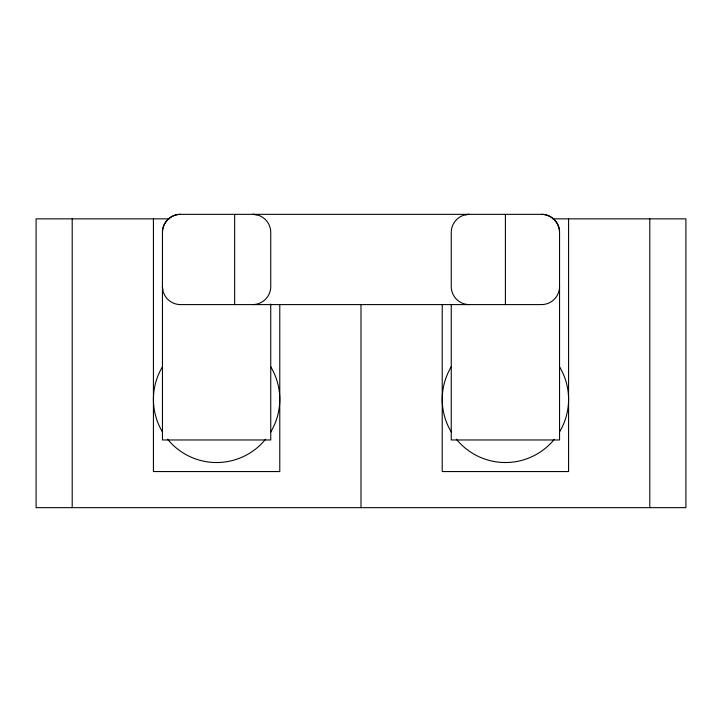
<?xml version="1.0" encoding="UTF-8"?>
<svg xmlns="http://www.w3.org/2000/svg" width="722" height="722" viewBox="0 0 722 722"><rect width="100%" height="100%" fill="white"/><g stroke="black" fill="none" stroke-linecap="round" stroke-linejoin="round"><path stroke-width="1.08" d="M270.75 304.097L270.75 439.969L162.45 439.969L162.45 232.394C162.206 222.746 170.852 214.1 180.5 214.344L541.5 214.344C551.148 214.1 559.794 222.746 559.55 232.394L559.55 439.969L451.25 439.969L451.25 304.594M465.221 214.813L469.3 214.344A18.05 18.05 0 0 0 451.25 232.394L451.25 286.544A18.05 18.05 0 0 0 469.3 304.594M169.219 218.856L36.1 218.856L36.1 507.656L685.9 507.656L685.9 218.856L552.781 218.856M256.779 214.813L252.7 214.344A18.05 18.05 0 0 1 270.75 232.394L270.75 286.544A18.05 18.05 0 0 1 252.7 304.594M649.8 218.856L649.8 507.656M568.575 218.856L568.575 471.556L442.225 471.556L442.225 304.594M505.4 214.344L505.4 304.594M361 304.594L361 507.656M279.775 304.594L279.775 471.556L153.425 471.556L153.425 218.856M234.65 214.344L234.65 304.594M72.2 218.856L72.2 507.656M162.45 232.394A18.05 18.05 0 0 1 180.5 214.344M162.748 289.829A18.05 18.05 0 0 1 162.45 286.544A18.05 18.05 0 0 0 180.5 304.594L541.5 304.594A18.05 18.05 0 0 0 559.55 286.544M559.424 366.595A63.175 63.175 0 0 1 559.424 432.117M554.442 439.175A63.175 63.175 0 0 1 456.358 439.175M451.376 432.117A63.175 63.175 0 0 1 451.376 366.595M270.624 366.595A63.175 63.175 0 0 1 270.624 432.117M265.642 439.175A63.175 63.175 0 0 1 167.558 439.175M162.576 432.117A63.175 63.175 0 0 1 162.576 366.595M541.5 214.344A18.05 18.05 0 0 1 559.55 232.394"/></g></svg>
